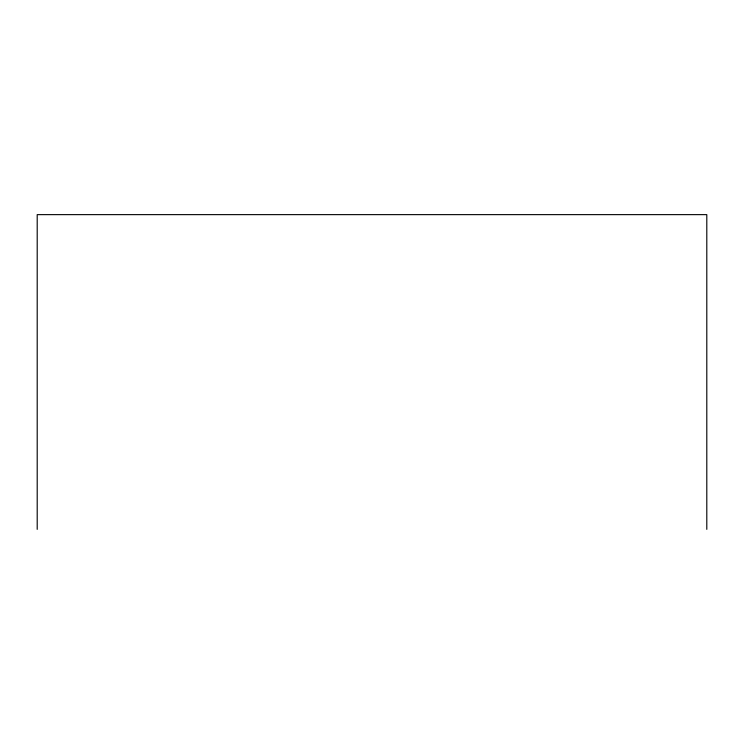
<?xml version="1.0" encoding="UTF-8"?>
<svg xmlns="http://www.w3.org/2000/svg" width="744" height="744" viewBox="0 0 744 744"><rect width="100%" height="100%" fill="white"/><g stroke="black" fill="none" stroke-linecap="round" stroke-linejoin="round"><path stroke-width="1.12" d="M706.8 529.365L706.8 214.635L37.2 214.635L37.2 529.365"/></g></svg>
